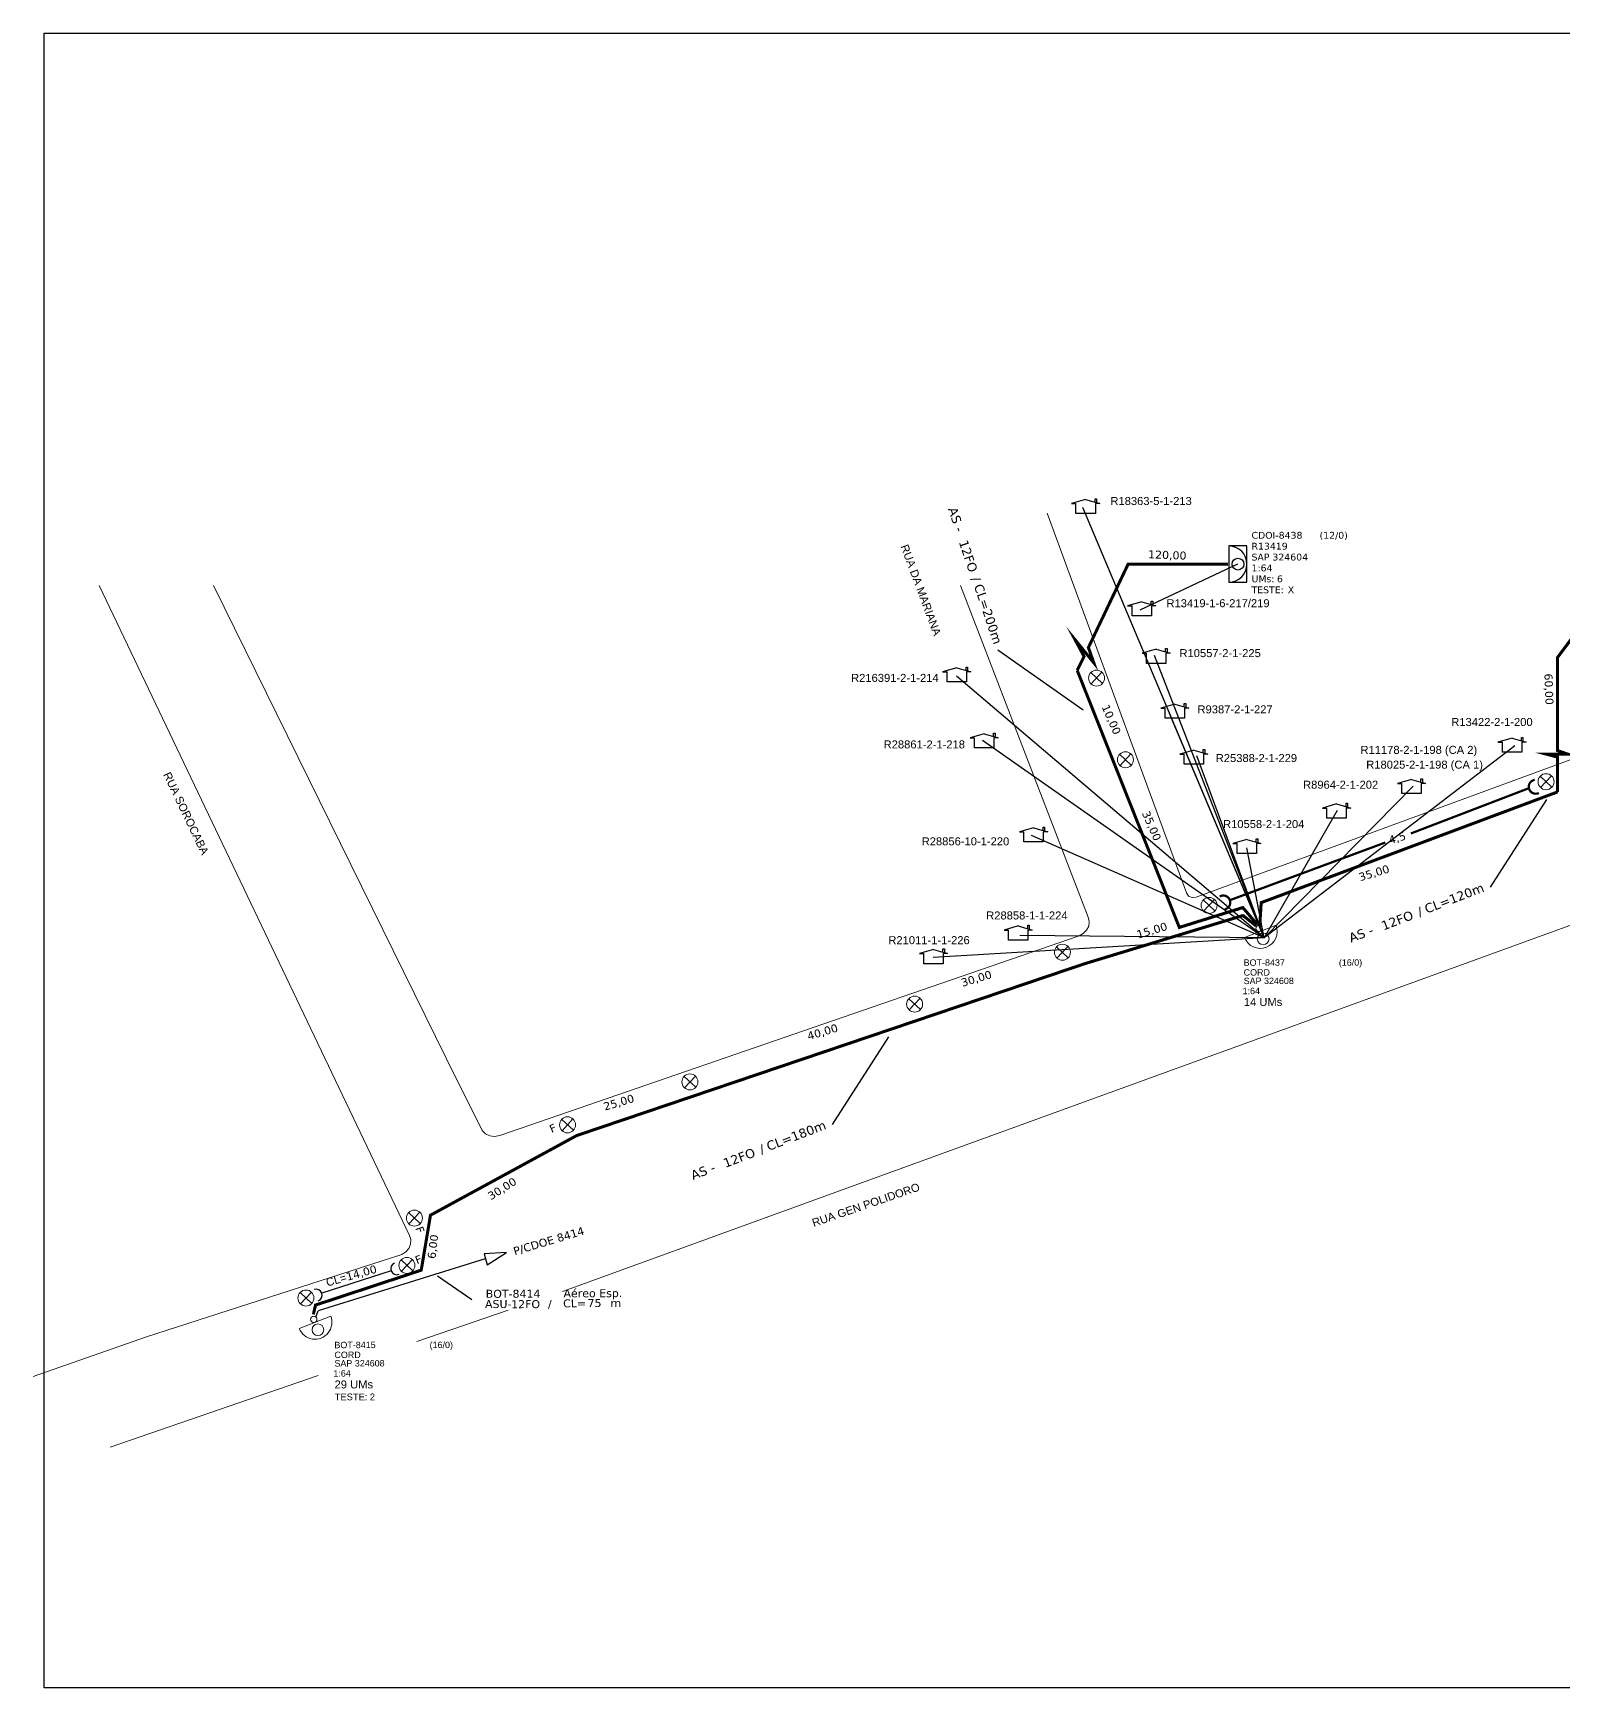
# Paper-space layout 'p(01)' of a CAD drawing. Header units: millimetres. Extents: x 144 to 988, y -404 to 191.
# Drawn here: x 144 to 662, y -368 to 191 of the extents above; entities that cross this region are included whole.
import ezdxf
from ezdxf.enums import TextEntityAlignment as Align

# ---------------------------------------------------------------- set-up
doc = ezdxf.new("R2010")
doc.units = ezdxf.units.MM
doc.header["$LTSCALE"] = 0.1
for name, color, linetype, lineweight in [('10.4-Postes', 1, 'Continuous', 0), ('20.0 - Legenda - Elementos Ópticos', 1, 'Continuous', 0), ("20.0-LEGENDA DOS CDO'S", 1, 'Continuous', 0), ('20.2-CDO_POSTE', 1, 'Continuous', 5), ('20.6-CORDOALHA_SUPORTE', 7, 'Continuous', 25), ('CORDOALHA_SUPORTE', 7, 'Continuous', 25), ('Quadra', 251, 'Continuous', 0), ('Segmento Logradouro Texto', 5, 'Continuous', 0)]:
    doc.layers.add(name, color=color, linetype=linetype, lineweight=lineweight)
for name, color, linetype in [('20.4 - CDOI', 1, 'Continuous'), ('CAP a instalar', 1, 'Continuous'), ('label_cabos', 7, 'Continuous'), ('Legenda', 1, 'Continuous'), ('medidas', 3, 'Continuous'), ('surveys', 7, 'Continuous'), ('surveys legendas', 7, 'Continuous')]:
    doc.layers.add(name, color=color, linetype=linetype)
doc.layers.add('DROP DE CLIENTE', color=140, linetype='Continuous', plot=False)
doc.styles.add('ARIAL', font='arial.ttf')
doc.styles.add('DIGICADE', font='arial.ttf')
doc.styles.add('ROMANS', font='arial.ttf')
doc.styles.add('siredit', font='verdana.ttf')
doc.linetypes.add('FENCELINE1', pattern='A,0.25,-0.1,[133,ltypeshp.shx,S=0.1,R=0,X=-0.1,Y=0],-0.1,1', length=1.45)
doc.dimstyles.new('CC', dxfattribs={"dimtxt": 1, "dimasz": 2, "dimexe": 0.18, "dimexo": 0.0625, "dimgap": 0.09, "dimtad": 0, "dimdec": 0, "dimrnd": 1, "dimzin": 0, "dimdsep": 46, "dimtxsty": 'siredit', "dimblk": 'NONE', "dimcen": 0, "dimse1": 1, "dimse2": 1, "dimsd1": 1, "dimsd2": 1, "dimclrt": 7, "dimadec": 0, "dimazin": 0, "dimtfac": 1, "dimtdec": 0, "dimtofl": 0, "dimtmove": 0, "dimatfit": 3, "dimfxl": 1, "dimtolj": 1, "dimtzin": 0, "dimarcsym": 0})

# ---------------------------------------------------------------- blocks, each defined once
blk = doc.blocks.new('poste')
at = {"color": 1}
for p, q in [((-0.73, 0.68), (0.73, -0.68)), ((0.68, 0.73), (-0.68, -0.73))]:
    blk.add_line(p, q, dxfattribs=at)
blk.add_circle((0, 0), 1, dxfattribs=at)
blk = doc.blocks.new('*U294')
at = {"color": 0}
blk.add_line((2.14, -0.58), (-2.1, -0.68), dxfattribs=at)
for centre, radius in [((0, 0.38), 0.733), ((0.03, -1.03), 0.393)]:
    blk.add_circle(centre, radius, dxfattribs=at)
blk.add_arc((0.02, -0.63), 2.12, 1.3782, 181.3782, dxfattribs=at)
blk = doc.blocks.new('Inst CDOE-16 CAIXA DIST OPT CDOE 48F_16D C_SPL_2_1_8')
at = {"layer": "20.0-LEGENDA DOS CDO'S", "color": 0}
for tag, p, style, flags in [('ID_ATIVIDADE', (0.12, 6.47), 'ARIAL', 3), ('FATOR', (7.92, 6.47), 'ARIAL', 1), ('QTDE', (0.1, -1.17), 'DIGICADE', 3)]:
    blk.add_attdef(tag, p, '', height=0.8, rotation=0.118, dxfattribs=dict(at, style=style, flags=flags))
at = {"layer": "20.0-LEGENDA DOS CDO'S", "color": 0, "style": 'ARIAL'}
for tag, p, height in [('CORDOALHA', (0.12, 4.02), 0.8), ('FID', (0.12, 5.25), 0.8), ('1:XX', (-0.01, 1.7), 0.8), ('SAP', (0.12, 2.96), 0.8), ('UMS', (0.14, 0.22), 1)]:
    blk.add_attdef(tag, p, '', height=height, rotation=0.118, dxfattribs=at)
blk.add_attdef('FIBRAS_UTILIZADAS', text='', height=0.8, rotation=0.118, dxfattribs=at).set_placement((13.48, 5.26), align=Align.CENTER)
blk = doc.blocks.new('Teste  FTTH')
at = {"color": 0, "lineweight": 0, "style": 'ROMANS'}
for tag, p in [('TESTE', (-2.3, -0.29)), ('QTDE', (0.21, -0.29))]:
    blk.add_attdef(tag, p, '', height=0.48, dxfattribs=at)
for tag, p, flags in [('FID', (-2.23, -1.25), 1), ('FATOR', (-2.23, -2.03), 3), ('ID_ATIVIDADE', (-2.23, -2.72), 3)]:
    blk.add_attdef(tag, p, '', height=0.48, dxfattribs=dict(at, flags=flags))
blk = doc.blocks.new('Inst CORD ALUMINIO 4.8 MM 3F(sem recursos)')
at = {"layer": '20.6-CORDOALHA_SUPORTE', "color": 0, "lineweight": 0, "style": 'ROMANS'}
blk.add_attdef('LANCE', text='', height=1, dxfattribs=at).set_placement((-0.54, -2.21), align=Align.RIGHT)
at = {"layer": '20.6-CORDOALHA_SUPORTE', "color": 0, "style": 'siredit'}
blk.add_attdef('QTDE', (-0.54, -2.21), '', height=1, rotation=359.69, dxfattribs=at)
at = {"layer": '20.6-CORDOALHA_SUPORTE', "color": 0, "lineweight": 0, "style": 'ROMANS'}
for tag, p, flags in [('FATOR', (-5.2, -4.44), 3), ('ID_ATIVIDADE', (-5.2, -6.67), 3), ('FID', (-5.2, -8.9), 1)]:
    blk.add_attdef(tag, p, '', height=1, dxfattribs=dict(at, flags=flags))
blk = doc.blocks.new('Inst CB ESP CFOA-SM-ASU-120-S-12')
at = {"layer": 'label_cabos', "color": 0, "style": 'siredit'}
for tag, flags, p in [('ID_ATIVIDADE', 3, (1.31, 2.67)), ('FATOR', 1, (11.56, 2.55))]:
    blk.add_attdef(tag, text='', height=1, rotation=359.69, dxfattribs=dict(at, flags=flags)).set_placement(p, align=Align.MIDDLE_CENTER)
for tag, p in [('TIPO_CABO', (1.26, 0)), ('DESTINO_CABO', (3.13, 1.26)), ('CABO', (4.69, -0.05)), ('/', (7.71, -0.05)), ('LANCE', (10.81, 0)), ('TIPO_CABO', (13.11, 1.24)), ('UND', (15.96, 0)), ('FID', (13.15, -1.41))]:
    blk.add_attdef(tag, text='', height=1, rotation=359.69, dxfattribs=at).set_placement(p, align=Align.MIDDLE_CENTER)
blk.add_attdef('QTDE', (12.43, -0.47), '', height=1, rotation=359.69, dxfattribs=at)
blk = doc.blocks.new('_None')
blk = doc.blocks.new('SURVEY_SURVEY')
for p, q in [((0, 0.0000177), (-0.0000176, 0.0000126)), ((-0.0000176, 0.0000126), (-0.0000121, 0.0000126)), ((-0.0000121, 0), (-0.0000121, 0.0000126)), ((0.0000121, 0), (-0.0000121, 0)), ((0, 0.0000177), (0.0000176, 0.0000126)), ((0.0000118, 0.0000185), (0.0000137, 0.0000185)), ((0.0000118, 0.0000144), (0.0000118, 0.0000185)), ((0.0000176, 0.0000126), (0.0000121, 0.0000126)), ((0.0000121, 0.0000126), (0.0000121, 0)), ((0.0000137, 0.0000185), (0.0000137, 0.0000138))]:
    blk.add_line(p, q)
blk = doc.blocks.new('*U295')
at = {"color": 0}
blk.add_line((2.14, -0.58), (-2.1, -0.68), dxfattribs=at)
for centre, radius in [((0, 0.38), 0.733), ((0.03, -1.03), 0.393)]:
    blk.add_circle(centre, radius, dxfattribs=at)
blk.add_arc((0.02, -0.63), 2.12, 1.3782, 181.3782, dxfattribs=at)
blk = doc.blocks.new('LEGENDA DOS CABOS')
at = {"layer": 'label_cabos', "color": 0, "style": 'siredit'}
for tag, p in [('ID', (4.24, 1.63)), ('XX', (14.31, 1.67)), ('TIPO_CABO', (2.74, 0.52)), ('CABO', (6.16, 0.47)), ('/', (9.19, 0.47)), ('METROS', (14.36, 0.47))]:
    blk.add_attdef(tag, text='', height=1, rotation=359.69, dxfattribs=at).set_placement(p, align=Align.MIDDLE_CENTER)
blk = doc.blocks.new('S_CDOI')
at = {"color": 0}
blk.add_lwpolyline([(-2, -1), (2, -1), (2, 1), (-2, 1)], close=True, dxfattribs=at)
blk.add_circle((0, 0), 0.65, dxfattribs=at)
blk.add_arc((0, -1), 2, 0, 180, dxfattribs=at)
blk = doc.blocks.new('*U297')
at = {"layer": '20.4 - CDOI', "color": 0, "rotation": 270}
blk.add_blockref('S_CDOI', (1, 0), dxfattribs=at)
at = {"layer": '20.0 - Legenda - Elementos Ópticos', "color": 0, "style": 'siredit'}
for s, p in [('UMs:', (2.5, -1.62)), ('TESTE:', (2.5, -2.83))]:
    blk.add_text(s, height=0.75, dxfattribs=at).set_placement(p, align=Align.MIDDLE_LEFT)
blk.add_attdef('CODIGO', text='', height=0.75, dxfattribs=at).set_placement((2.5, 3.17), align=Align.MIDDLE_LEFT)
at = {"layer": '20.0 - Legenda - Elementos Ópticos', "color": 0, "style": 'siredit', "flags": 8}
for tag, p in [('LOCAL', (2.5, 1.97)), ('FIBRAS_UTL', (10, 3.17)), ('SAP', (2.5, 0.77)), ('RACIO', (2.5, -0.43)), ('UMS', (5.3, -1.62)), ('TESTES', (6.5, -2.83))]:
    blk.add_attdef(tag, text='', height=0.75, dxfattribs=at).set_placement(p, align=Align.MIDDLE_LEFT)

psp = doc.layouts.new('p(01)')

# ---------------------------------------------------------------- linework, layer by layer
for p, q in [((304.39, -221.22), (296.81, -221.58)), ((296.81, -221.58), (297.83, -225.4)), ((297.83, -225.4), (304.39, -221.22))]:
    psp.add_line(p, q)
for points in [[(987.55, -368.25), (148.19, -368.25), (148.19, 190.69), (987.55, 190.69)], [(148.19, 190.69), (774.71, 190.69), (774.71, -368.25), (148.19, -368.25)], [(148.19, 190.69), (774.71, 190.69), (774.71, -368.25), (148.19, -368.25)]]:
    psp.add_lwpolyline(points, close=True)
at = {"layer": '20.6-CORDOALHA_SUPORTE', "const_width": 0.764}
for points in [[(651.81, -61.53, 1.175638), (653.19, -65.97)], [(545.36, -100.95, -1.175638), (547.08, -105.27)]]:
    psp.add_lwpolyline(points, format="xyb", dxfattribs=at)
for points in [[(609.94, -79.65), (649.81, -64.36)], [(548.79, -102.18), (601.32, -82.7)]]:
    psp.add_lwpolyline(points, dxfattribs=at)
at = {"layer": 'CAP a instalar', "color": 7, "linetype": 'FENCELINE1', "ltscale": 5}
for p, q in [((297.16, -223.37), (240.75, -240.87)), ((239.26, -244.98), (239.32, -244.8)), ((239.99, -242.97), (240.75, -240.87))]:
    psp.add_line(p, q, dxfattribs=at)
at = {"layer": 'CAP a instalar', "linetype": 'FENCELINE1', "ltscale": 30, "const_width": 1.03}
for points in [[(497.19, -24.56), (499.53, -19.88), (496.49, -14.22), (502.8, -21.99), (500.99, -16.85), (514.38, 11.27), (548.17, 11.27)], [(558.1, -110.44), (553.16, -104.68), (531.71, -111.38), (497.22, -24.61)], [(558.91, -110.6), (559.37, -103.01), (659.54, -65.61)], [(239.11, -242.1), (239.83, -238.94), (275.55, -227.16), (278.68, -208.58), (328.09, -181.68), (499.42, -123.74), (553.23, -107.36), (557.67, -110.88)]]:
    psp.add_lwpolyline(points, dxfattribs=at)
at = {"layer": 'CAP a instalar', "color": 1, "linetype": 'FENCELINE1', "ltscale": 30, "const_width": 1.03}
psp.add_lwpolyline([(659.54, -65.61), (659.49, -53.85), (655.92, -52.9), (663.16, -52.9), (659.48, -51.67), (659.48, -20.23), (668.6, -8.02)], dxfattribs=at)
at = {"layer": 'CORDOALHA_SUPORTE'}
psp.add_line((265.42, -227.42), (241.97, -234.92), dxfattribs=at)
for centre, start, end in [((267.33, -226.64), 112.1536, 292.1536), ((240.03, -235.61), 289.7015, 109.7015)]:
    psp.add_arc(centre, 2.06, start, end, dxfattribs=at)
at = {"layer": 'DROP DE CLIENTE'}
for points in [[(560.36, -114.95), (499.08, 30.47)], [(518.46, -4.16), (551.43, 11.45)], [(560.36, -114.95), (523.36, -19.53)], [(560.36, -114.95), (456.37, -26.54)], [(560.36, -114.95), (528.42, -39.09)], [(560.36, -114.95), (465.25, -48.3)], [(645.09, -50.04), (560.36, -114.95)], [(560.36, -114.95), (537.65, -53.43)], [(610.75, -63.69), (560.36, -114.95)], [(585.08, -71.85), (560.36, -114.95)], [(560.36, -114.95), (481.79, -80.29)], [(560.36, -114.95), (554.52, -84.52)], [(560.36, -114.95), (448.57, -121.5)], [(560.36, -114.95), (477.77, -114.08)]]:
    psp.add_lwpolyline(points, dxfattribs=at)
at = {"layer": 'Quadra'}
for points in [[(487, 28.56), (534.08, -99.74), (534.86, -100.78), (536.08, -101.3), (537.45, -101.21), (537.45, -101.21)], [(487, 28.56), (534.08, -99.74), (534.86, -100.78), (536.08, -101.3), (537.45, -101.21), (730.31, -30.39)], [(144.4, -263.03), (182.72, -249.7), (269, -221.84), (270.36, -221), (271.37, -219.79), (271.93, -218.34), (271.99, -216.83), (271.58, -215.47), (166.76, 4.11)], [(144.4, -263.03), (182.72, -249.7), (269, -221.84), (270.36, -221), (271.37, -219.79), (271.93, -218.34), (271.99, -216.83), (271.58, -215.47), (166.76, 4.11)], [(205.34, 4.11), (284.01, -155.51)], [(284.01, -155.51), (296.09, -180.02), (297.27, -181.08), (298.72, -181.77), (300.36, -181.99), (302.15, -181.68), (497.83, -114.21), (499.27, -113.46), (500.39, -112.32), (501.08, -110.92), (501.27, -109.41), (500.96, -107.97), (457.74, 4.11)], [(767.18, -73.1), (323.24, -234.32)], [(304.96, -240.61), (274.12, -251.22)], [(240.7, -262.72), (170.49, -286.88)]]:
    psp.add_lwpolyline(points, dxfattribs=at)

# ---------------------------------------------------------------- block references
at = {"color": 0, "lineweight": 0, "xscale": 2.702699999999998, "yscale": 2.7027, "zscale": 2.7027, "rotation": 15.89986985341046}
psp.add_blockref('Inst CORD ALUMINIO 4.8 MM 3F(sem recursos)', (250.35, -224.63), dxfattribs=at).add_auto_attribs({'QTDE': '14,00', 'LANCE': 'CL='})
at = {"layer": '10.4-Postes', "lineweight": 0, "xscale": 2.7027, "yscale": 2.7027, "zscale": 2.7027}
for p in [(503.74, -27.15), (513.52, -54.75), (655.62, -62.15), (541.76, -103.95), (492.2, -119.76), (442.28, -137.29), (366.34, -163.55), (324.98, -178.06), (273.25, -209.56), (270.72, -225.55), (236.6, -236.56)]:
    psp.add_blockref('poste', p, dxfattribs=at)
at = {"layer": "20.0-LEGENDA DOS CDO'S", "color": 1, "lineweight": 0, "xscale": 2.7027, "yscale": 2.7027, "zscale": 2.7027}
psp.add_blockref('Inst CDOE-16 CAIXA DIST OPT CDOE 48F_16D C_SPL_2_1_8', (553.12, -138.53), dxfattribs=at).add_auto_attribs({'FID': 'BOT-8437', 'CORDOALHA': 'CORD', 'SAP': 'SAP 324608', '1:XX': '1:64', 'UMS': '14 UMs', 'FIBRAS_UTILIZADAS': '(16/0)'})
at = {"layer": "20.0-LEGENDA DOS CDO'S", "color": 5, "lineweight": 0, "xscale": 2.7027, "yscale": 2.7027, "zscale": 2.7027}
psp.add_blockref('Inst CDOE-16 CAIXA DIST OPT CDOE 48F_16D C_SPL_2_1_8', (245.9, -267.7), dxfattribs=at).add_auto_attribs({'FID': 'BOT-8415', 'CORDOALHA': 'CORD', 'SAP': 'SAP 324608', '1:XX': '1:64', 'UMS': '29 UMs', 'FIBRAS_UTILIZADAS': '(16/0)'})
at = {"layer": "20.0-LEGENDA DOS CDO'S", "color": 5, "lineweight": 0, "xscale": 4.731076349999985, "yscale": 4.73107634999999, "zscale": 4.73107634999999, "rotation": 0.004078562105398149}
psp.add_blockref('Teste  FTTH', (257.19, -269.72), dxfattribs=at).add_auto_attribs({'TESTE': 'TESTE:', 'QTDE': '2'})
at = {"layer": '20.2-CDO_POSTE', "color": 1, "xscale": 2.7027, "yscale": 2.7027, "zscale": 2.7027, "rotation": 199.9853027243925}
psp.add_blockref('*U295', (559.69, -114.3), dxfattribs=at)
at = {"layer": '20.2-CDO_POSTE', "color": 5, "xscale": 2.7027, "yscale": 2.7027, "zscale": 2.7027, "rotation": 199.9853027243926}
psp.add_blockref('*U294', (240.28, -246.32), dxfattribs=at)
at = {"layer": '20.4 - CDOI'}
ref = psp.add_blockref('*U297', (548.44, 11.33), dxfattribs=dict(at, xscale=3.066491177055613, yscale=3.066491179733012, zscale=3.06649117687712))
ref.add_attrib('CODIGO', 'CDOI-8438', dxfattribs={"layer": '20.0 - Legenda - Elementos Ópticos', "color": 0, "height": 2.3, "style": 'siredit'}).set_placement((556.1, 21.07), align=Align.MIDDLE_LEFT)
ref.add_attrib('LOCAL', 'R13419', dxfattribs={"layer": '20.0 - Legenda - Elementos Ópticos', "color": 0, "height": 2.3, "style": 'siredit'}).set_placement((556.1, 17.39), align=Align.MIDDLE_LEFT)
ref.add_attrib('SAP', 'SAP 324604', dxfattribs={"layer": '20.0 - Legenda - Elementos Ópticos', "color": 0, "height": 2.3, "style": 'siredit'}).set_placement((556.1, 13.71), align=Align.MIDDLE_LEFT)
ref.add_attrib('RACIO', '1:64', dxfattribs={"layer": '20.0 - Legenda - Elementos Ópticos', "color": 0, "height": 2.3, "style": 'siredit'}).set_placement((556.1, 10.03), align=Align.MIDDLE_LEFT)
ref.add_attrib('UMS', '6', dxfattribs={"layer": '20.0 - Legenda - Elementos Ópticos', "color": 0, "height": 2.3, "style": 'siredit'}).set_placement((564.69, 6.35), align=Align.MIDDLE_LEFT)
ref.add_attrib('FIBRAS_UTL', '(12/0)', dxfattribs={"layer": '20.0 - Legenda - Elementos Ópticos', "color": 0, "height": 2.3, "style": 'siredit'}).set_placement((579.1, 21.07), align=Align.MIDDLE_LEFT)
ref.add_attrib('TESTES', 'X', dxfattribs={"layer": '20.0 - Legenda - Elementos Ópticos', "color": 0, "height": 2.3, "style": 'siredit'}).set_placement((568.37, 2.67), align=Align.MIDDLE_LEFT)
at = {"layer": 'label_cabos', "color": 0}
ref = psp.add_blockref('LEGENDA DOS CABOS', (454.71, 31.24), dxfattribs=dict(at, xscale=3.865826144178862, yscale=3.865826144178862, zscale=3.865826144178862, rotation=288.9539666222257))
ref.add_attrib('CABO', '12FO', dxfattribs={"layer": 'Legenda', "color": 7, "height": 3.093, "rotation": 288.644, "style": 'siredit'}).set_placement((460.4, 14.04), align=Align.MIDDLE_CENTER)
ref.add_attrib('METROS', 'CL=200m', dxfattribs={"layer": 'Legenda', "color": 7, "height": 3.093, "rotation": 288.644, "style": 'siredit'}).set_placement((467.12, -5.52), align=Align.MIDDLE_CENTER)
ref.add_attrib('/', '/', dxfattribs={"layer": 'Legenda', "color": 7, "height": 3.09, "rotation": 288.644, "style": 'siredit'}).set_placement((463.07, 6.28), align=Align.MIDDLE_CENTER)
ref.add_attrib('TIPO_CABO', 'AS -', dxfattribs={"layer": 'Legenda', "color": 7, "height": 3.093, "rotation": 288.644, "style": 'siredit'}).set_placement((456.34, 26.43), align=Align.MIDDLE_CENTER)
ref = psp.add_blockref('LEGENDA DOS CABOS', (588.38, -115.39), dxfattribs=dict(at, xscale=3.865826144178863, yscale=3.865826144178862, zscale=3.865826144178862, rotation=21.27102900809714))
ref.add_attrib('CABO', '12FO', dxfattribs={"layer": 'Legenda', "color": 7, "height": 3.093, "rotation": 20.961, "style": 'siredit'}).set_placement((605.34, -109.01), align=Align.MIDDLE_CENTER)
ref.add_attrib('METROS', 'CL=120m', dxfattribs={"layer": 'Legenda', "color": 7, "height": 3.093, "rotation": 20.961, "style": 'siredit'}).set_placement((624.6, -101.51), align=Align.MIDDLE_CENTER)
ref.add_attrib('/', '/', dxfattribs={"layer": 'Legenda', "color": 7, "height": 3.09, "rotation": 20.961, "style": 'siredit'}).set_placement((612.98, -106.03), align=Align.MIDDLE_CENTER)
ref.add_attrib('TIPO_CABO', 'AS -', dxfattribs={"layer": 'Legenda', "color": 7, "height": 3.093, "rotation": 20.961, "style": 'siredit'}).set_placement((593.12, -113.57), align=Align.MIDDLE_CENTER)
ref = psp.add_blockref('LEGENDA DOS CABOS', (366.03, -195.57), dxfattribs=dict(at, xscale=3.865826144178863, yscale=3.865826144178862, zscale=3.865826144178862, rotation=21.27102900809714))
ref.add_attrib('CABO', '12FO', dxfattribs={"layer": 'Legenda', "color": 7, "height": 3.093, "rotation": 20.961, "style": 'siredit'}).set_placement((382.98, -189.19), align=Align.MIDDLE_CENTER)
ref.add_attrib('METROS', 'CL=180m', dxfattribs={"layer": 'Legenda', "color": 7, "height": 3.093, "rotation": 20.961, "style": 'siredit'}).set_placement((402.25, -181.69), align=Align.MIDDLE_CENTER)
ref.add_attrib('/', '/', dxfattribs={"layer": 'Legenda', "color": 7, "height": 3.09, "rotation": 20.961, "style": 'siredit'}).set_placement((390.63, -186.21), align=Align.MIDDLE_CENTER)
ref.add_attrib('TIPO_CABO', 'AS -', dxfattribs={"layer": 'Legenda', "color": 7, "height": 3.093, "rotation": 20.961, "style": 'siredit'}).set_placement((370.76, -193.75), align=Align.MIDDLE_CENTER)
at = {"layer": 'label_cabos'}
ref = psp.add_blockref('Inst CB ESP CFOA-SM-ASU-120-S-12', (298.16, -238.59), dxfattribs=dict(at, xscale=2.7027, yscale=2.7027, zscale=2.7027, rotation=0.4634636605450999))
ref.add_attrib('DESTINO_CABO', 'BOT-8414', dxfattribs={"color": 0, "height": 2.703, "rotation": 0.1535, "style": 'siredit'}).set_placement((306.59, -235.11), align=Align.MIDDLE_CENTER)
ref.add_attrib('TIPO_CABO', 'Aéreo Esp.', dxfattribs={"color": 0, "height": 2.703, "rotation": 0.1535, "style": 'siredit'}).set_placement((333.56, -234.94), align=Align.MIDDLE_CENTER)
ref.add_attrib('CABO', '12FO', dxfattribs={"color": 0, "height": 2.703, "rotation": 0.1535, "style": 'siredit'}).set_placement((310.82, -238.63), align=Align.MIDDLE_CENTER)
ref.add_attrib('/', '/', dxfattribs={"color": 0, "height": 2.7, "rotation": 0.1535, "style": 'siredit'}).set_placement((319.01, -238.56), align=Align.MIDDLE_CENTER)
ref.add_attrib('TIPO_CABO', 'ASU-', dxfattribs={"color": 0, "height": 2.703, "rotation": 0.1535, "style": 'siredit'}).set_placement((301.57, -238.58), align=Align.MIDDLE_CENTER)
ref.add_attrib('LANCE', 'CL=', dxfattribs={"color": 0, "height": 2.703, "rotation": 0.1535, "style": 'siredit'}).set_placement((327.37, -238.35), align=Align.MIDDLE_CENTER)
ref.add_attrib('QTDE', '75', (331.76, -239.6), dxfattribs={"color": 0, "height": 2.703, "rotation": 0.1535, "style": 'siredit'})
ref.add_attrib('UND', 'm', dxfattribs={"color": 0, "height": 2.7, "rotation": 0.1535, "style": 'siredit'}).set_placement((341.3, -238.24), align=Align.MIDDLE_CENTER)
at = {"layer": 'surveys', "color": 151, "xscale": 270270.0000000001, "yscale": 270270.0000000001, "zscale": 270270.0000000001}
for p in [(500.06, 28.38), (519, -6.14), (523.89, -22.2), (456.48, -28.44), (530.2, -40.71), (465.78, -50.76), (644.13, -52.23), (536.62, -56.29), (610.17, -66.18), (584.87, -74.45), (482.48, -82.48), (554.52, -86.45), (477.28, -115.67), (448.66, -123.63)]:
    psp.add_blockref('SURVEY_SURVEY', p, dxfattribs=at)

# ---------------------------------------------------------------- texts
at = {"layer": '10.4-Postes', "lineweight": 0, "style": 'siredit'}
for rotation, p in [(23.7094, (319.59, -180.86)), (288.8448, (273.51, -212.94)), (20.6416, (274.09, -225.18))]:
    psp.add_text('F', height=2.7, rotation=rotation, dxfattribs=at).set_placement(p)
at = {"layer": 'medidas', "color": 7, "style": 'siredit'}
for s, height, rotation, p in [('120,00', 2.703, 357.9507, (521.12, 13.3)), ('60,00', 2.703, 272.1461, (655.06, -25.65)), ('10,00', 2.703, 293.5917, (505.39, -36.83)), ('35,00', 2.703, 293.5917, (519, -72.73)), ('35,00', 2.703, 16.6805, (592.8, -95.79)), ('15,00', 2.703, 16.6805, (517.76, -115.19)), ('30,00', 2.703, 16.6805, (458.44, -131.46)), ('40,00', 2.703, 16.6805, (406.45, -149.49)), ('25,00', 2.703, 16.6805, (337.62, -173.29)), ('30,00', 2.703, 32.3947, (299.11, -203.58)), ('6,00', 2.703, 82.8337, (280.31, -223.46)), ('P/CDOE 8414', 2.7027, 16.6805, (307.15, -222.13))]:
    psp.add_text(s, height=height, rotation=rotation, dxfattribs=at).set_placement(p)
psp.add_text('4,5', height=2.703, rotation=16.6805, dxfattribs=at).set_placement((605.33, -81.15), align=Align.MIDDLE_CENTER)
at = {"layer": 'Segmento Logradouro Texto', "color": 7, "linetype": 'Continuous', "char_height": 2.7027, "attachment_point": 1, "style": 'DIGICADE'}
for s, insert, width, rotation in [('\\fArial|b0|i0|c0|p34;\\W1.0000000000;\\T1.0000000000;\\o\\lRUA DA MARIANA', (440.01, 18.29), 33.2805, 290.3351), ('\\fArial|b0|i0|c0|p34;\\W1.0000000000;\\T1.0000000000;\\o\\lRUA SOROCABA', (190.74, -58.56), 31.1843, 295.5472), ('\\fArial|b0|i0|c0|p34;\\W1.0000000000;\\T1.0000000000;\\o\\lRUA GEN POLIDORO', (407.3, -209.98), 38.9347, 18.9173)]:
    psp.add_mtext(s, dxfattribs=dict(at, insert=insert, width=width, rotation=rotation))
at = {"layer": 'surveys legendas', "style": 'ARIAL'}
for s, p in [('R18363-5-1-213', (508.42, 31.3)), ('R13419-1-6-217/219', (527.36, -3.22)), ('R10557-2-1-225', (531.75, -20.08)), ('R216391-2-1-214', (420.79, -28.45)), ('R9387-2-1-227', (537.85, -39.08)), ('R13422-2-1-200', (623.6, -43.34)), ('R28861-2-1-218', (431.79, -50.92)), ('R11178-2-1-198 (CA 2)', (592.91, -52.76)), ('R25388-2-1-229', (544.01, -55.52)), ('R18025-2-1-198 (CA 1)', (594.86, -57.75)), ('R8964-2-1-202', (573.51, -64.53)), ('R10558-2-1-204', (546.48, -77.82)), ('R28856-10-1-220', (444.65, -83.66)), ('R28858-1-1-224', (466.45, -108.69)), ('R21011-1-1-226', (433.39, -117.04))]:
    psp.add_text(s, height=2.7027, dxfattribs=at).set_placement(p)

# ---------------------------------------------------------------- leaders
at = {"layer": 'label_cabos'}
for points in [[(499.2, -37.99, 708.01), (470.37, -17.78, 708.01)], [(655.75, -68.14, 708.01), (636.72, -97.76, 708.01)], [(433.4, -148.31, 708.01), (414.36, -177.94, 708.01)], [(281.06, -229.01), (292.7, -237.03)]]:
    psp.add_leader(points, dimstyle='CC', override={"dimasz": 1, "dimgap": 0.09, "dimtad": 0}, dxfattribs=at)

doc.saveas('drawing.dxf')
